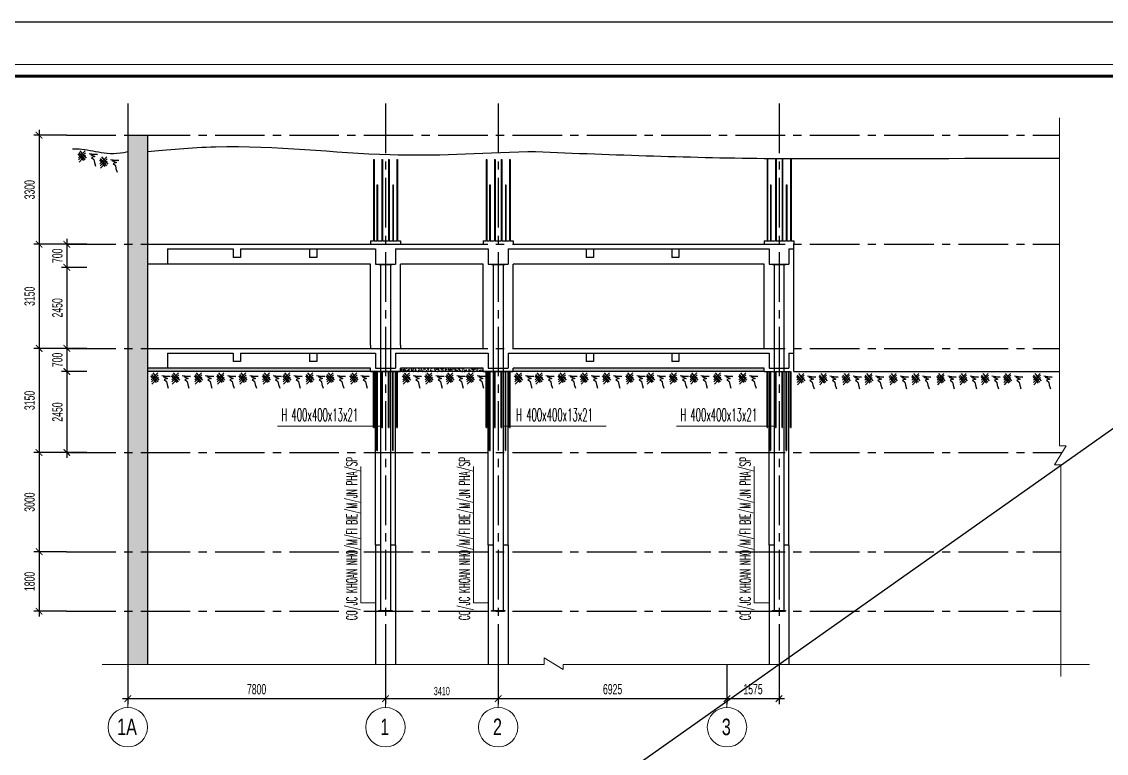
# Model space of a CAD drawing. Extents: x 71 to 1774126, y -14 to 415800.
# Drawn here: x 1723678 to 1756501, y 246814 to 268943 of the extents above; entities that cross this region are included whole.
import ezdxf
from ezdxf.enums import TextEntityAlignment as Align

# ---------------------------------------------------------------- set-up
doc = ezdxf.new("R2010")
doc.units = 0
doc.header["$LTSCALE"] = 1000
doc.header["$MEASUREMENT"] = 0
doc.header["$PDMODE"] = 3
doc.linetypes.add('CENTER2', pattern=[1.125, 0.75, -0.125, 0.125, -0.125])
doc.linetypes.add('HIDDEN', pattern=[0.375, 0.25, -0.125])
doc.layers.get('0').update_dxf_attribs({"linetype": 'CONTINUOUS'})
doc.layers.get('Defpoints').update_dxf_attribs({"linetype": 'CONTINUOUS'})
for name, color, linetype, lineweight in [('CDC-KHUNGTEN', 7, 'CONTINUOUS', 20), ('KCS_CHI', 1, 'CONTINUOUS', 15), ('S19_ACE_Thanh_chong', 9, 'CONTINUOUS', 18)]:
    doc.layers.add(name, color=color, linetype=linetype, lineweight=lineweight)
for name, color, linetype in [('CDC.01.AXIS', 160, 'CENTER2'), ('CDC.02.DIM', 1, 'CONTINUOUS'), ('CDC.03.BORDER', 3, 'CONTINUOUS'), ('CDC.04.HIDDEN', 8, 'HIDDEN'), ('CDC.05.STEEL', 4, 'CONTINUOUS'), ('CDC.06.TEXT', 2, 'CONTINUOUS'), ('CDC.10.HATCH', 9, 'CONTINUOUS'), ('CDC.16.BIGTEXT', 6, 'CONTINUOUS'), ('DAT', 115, 'CONTINUOUS')]:
    doc.layers.add(name, color=color, linetype=linetype)
doc.layers.add('KCS_Plotter', color=11, linetype='CONTINUOUS', plot=False)
doc.styles.add('ARIAL', font='arial.ttf', dxfattribs={"width": 0.6})
doc.styles.add('ROMANS', font='vnsimplexh.shx', dxfattribs={"width": 0.55, "bigfont": 'vns.shx'})
doc.dimstyles.new('100', dxfattribs={"dimscale": 100, "dimtxt": 2.5, "dimasz": 1, "dimexe": 1, "dimexo": 0, "dimgap": 1, "dimtad": 1, "dimdec": 0, "dimdsep": 46, "dimtxsty": 'ARIAL', "dimblk": 'ARCHTICK', "dimcen": 1, "dimdle": 1, "dimclrd": 1, "dimclre": 1, "dimclrt": 2, "dimadec": 0, "dimazin": 0, "dimtfac": 0.00072, "dimtdec": 0, "dimtix": 1, "dimtmove": 2, "dimatfit": 3, "dimldrblk": 'ARCHTICK', "dimfxl": 1, "dimtolj": 1, "dimarcsym": 0})
doc.dimstyles.new('D100', dxfattribs={"dimscale": 125, "dimtxt": 2.5, "dimasz": 1.6, "dimexe": 1.3, "dimexo": 0, "dimgap": 1, "dimtad": 1, "dimdec": 0, "dimdsep": 46, "dimtxsty": 'ARIAL', "dimblk": 'ARCHTICK', "dimcen": 1, "dimdle": 1.3, "dimclrd": 1, "dimclre": 1, "dimclrt": 2, "dimadec": 0, "dimazin": 0, "dimtfac": 0.00072, "dimtdec": 0, "dimtix": 1, "dimtmove": 2, "dimatfit": 3, "dimldrblk": 'ARCHTICK', "dimfxl": 1, "dimtolj": 1, "dimarcsym": 0})
pattern_1 = [(50, (-3318.21, -59734.35), (143.4520365, -12.550427), [15, -165]), (355, (-3318.21, -59734.35), (-27.750267, 150.438427), [12, -132]), (100.4514, (-3306.25, -59735.4), (115.701876, 137.887908), [12.748038, -140.228422]), (46.1842, (-3318.2, -59694.35), (213.44821, -33.103803), [22.5, -247.5]), (96.6356, (-3300.42, -59697.1), (186.93254, 194.823574), [19.122058, -210.3426]), (351.1842, (-3318.2, -59694.35), (186.93239, 194.82372), [18, -198]), (21, (-3298.21, -59704.35), (119.3814104, -80.523778), [15, -165]), (326, (-3298.21, -59704.35), (48.663066, 145.030009), [12, -132]), (71.4514, (-3288.26, -59711.06), (168.044526, 64.506099), [12.748038, -140.228422]), (37.5, (-3318.21, -59734.35), (2.431971, 66.5787708), [0, -130.4, 0, -134, 0, -132.5]), (7.5, (-3318.21, -59734.35), (52.6139075, 78.8823424), [0, -76.4, 0, -127.4, 0, -50.5]), (327.5, (-3362.81, -59734.35), (106.7644872, -4.5109743), [0, -50, 0, -156, 0, -207]), (317.5, (-3382.81, -59734.35), (116.637234, 20.0209965), [0, -65, 0, -103.6, 0, -147])]

# ---------------------------------------------------------------- blocks, each defined once
blk = doc.blocks.new('nendat')
at = {"layer": 'CDC.10.HATCH'}
for p, q in [((-5, -243), (163, -445)), ((12, -360), (217, -155)), ((18, -425), (226, -209)), ((21, -206), (209, -420)), ((29, -497), (229, -280)), ((58, -155), (246, -377)), ((332, -228), (585, -266)), ((375, -266), (509, -324)), ((585, -266), (375, -266)), ((509, -324), (407, -356)), ((407, -356), (477, -414)), ((477, -414), (495, -504)), ((495, -504), (530, -615))]:
    blk.add_line(p, q, dxfattribs=at)
at = {"layer": 'S19_ACE_Thanh_chong'}
blk.add_line((141, -290), (141, -280), dxfattribs=at)
blk = doc.blocks.new('_ARCHTICK')
at = {"color": 0, "linetype": 'ByBlock', "const_width": 0.15}
blk.add_lwpolyline([(-0.5, -0.5), (0.5, 0.5)], dxfattribs=at)
blk = doc.blocks.new('*D395')
at = {"layer": 'CDC.02.DIM', "color": 1, "lineweight": -2, "ltscale": 2000, "transparency": 16777216}
for p, q in [((1726887, 249502), (1726887, 248304)), ((1734687, 249502), (1734687, 248304)), ((1726725, 248467), (1734850, 248467))]:
    blk.add_line(p, q, dxfattribs=at)
at = {"layer": 'Defpoints', "color": 0, "ltscale": 2000, "transparency": 16777216}
for p in [(1726887, 249502), (1734687, 249502), (1734687, 248467)]:
    blk.add_point(p, dxfattribs=at)
at = {"layer": 'CDC.02.DIM', "color": 1, "lineweight": -2, "ltscale": 2000, "transparency": 16777216, "xscale": 200, "yscale": 200, "zscale": 200, "rotation": 180}
blk.add_blockref('_ARCHTICK', (1726887, 248467), dxfattribs=at)
at = {"layer": 'CDC.02.DIM', "color": 1, "lineweight": -2, "ltscale": 2000, "transparency": 16777216, "xscale": 200, "yscale": 200, "zscale": 200}
blk.add_blockref('_ARCHTICK', (1734687, 248467), dxfattribs=at)
at = {"layer": 'CDC.02.DIM', "color": 2, "ltscale": 2000, "transparency": 16777216, "insert": (1730787, 248751), "char_height": 312.5, "attachment_point": 5, "style": 'ARIAL'}
blk.add_mtext('\\A1;7800', dxfattribs=at)
blk = doc.blocks.new('*D396')
at = {"layer": 'CDC.02.DIM', "color": 1, "lineweight": -2, "ltscale": 2000, "transparency": 16777216}
for p, q in [((1745022, 249502), (1745022, 248304)), ((1746597, 249502), (1746597, 248304)), ((1744860, 248467), (1746760, 248467))]:
    blk.add_line(p, q, dxfattribs=at)
at = {"layer": 'Defpoints', "color": 0, "ltscale": 2000, "transparency": 16777216}
for p in [(1745022, 249502), (1746597, 249502), (1746597, 248467)]:
    blk.add_point(p, dxfattribs=at)
at = {"layer": 'CDC.02.DIM', "color": 1, "lineweight": -2, "ltscale": 2000, "transparency": 16777216, "xscale": 200, "yscale": 200, "zscale": 200, "rotation": 180}
blk.add_blockref('_ARCHTICK', (1745022, 248467), dxfattribs=at)
at = {"layer": 'CDC.02.DIM', "color": 1, "lineweight": -2, "ltscale": 2000, "transparency": 16777216, "xscale": 200, "yscale": 200, "zscale": 200}
blk.add_blockref('_ARCHTICK', (1746597, 248467), dxfattribs=at)
at = {"layer": 'CDC.02.DIM', "color": 2, "ltscale": 2000, "transparency": 16777216, "insert": (1745810, 248751), "char_height": 312.5, "attachment_point": 5, "style": 'ARIAL'}
blk.add_mtext('\\A1;1575', dxfattribs=at)
blk = doc.blocks.new('*D397')
at = {"layer": 'CDC.02.DIM', "color": 1, "lineweight": -2, "ltscale": 2000, "transparency": 16777216}
for p, q in [((1724204, 265675), (1724204, 262050)), ((1725030, 265512), (1724041, 265512)), ((1725030, 262212), (1724041, 262212))]:
    blk.add_line(p, q, dxfattribs=at)
at = {"layer": 'Defpoints', "color": 0, "ltscale": 2000, "transparency": 16777216}
for p in [(1725030, 265512), (1724204, 262212), (1725030, 262212)]:
    blk.add_point(p, dxfattribs=at)
at = {"layer": 'CDC.02.DIM', "color": 1, "lineweight": -2, "ltscale": 2000, "transparency": 16777216, "xscale": 200, "yscale": 200, "zscale": 200}
for p, rotation in [((1724204, 265512), 90), ((1724204, 262212), 270)]:
    blk.add_blockref('_ARCHTICK', p, dxfattribs=dict(at, rotation=rotation))
at = {"layer": 'CDC.02.DIM', "color": 2, "ltscale": 2000, "transparency": 16777216, "insert": (1723919, 263862), "char_height": 312.5, "attachment_point": 5, "rotation": 90, "style": 'ARIAL'}
blk.add_mtext('\\A1;3300', dxfattribs=at)
blk = doc.blocks.new('*D385')
at = {"layer": 'CDC.02.DIM', "color": 1, "lineweight": -2, "ltscale": 2000, "transparency": 16777216}
for p, q in [((1725030, 259062), (1724041, 259062)), ((1724204, 259225), (1724204, 255750)), ((1725030, 255912), (1724041, 255912))]:
    blk.add_line(p, q, dxfattribs=at)
at = {"layer": 'Defpoints', "color": 0, "ltscale": 2000, "transparency": 16777216}
for p in [(1725030, 259062), (1724204, 255912), (1725030, 255912)]:
    blk.add_point(p, dxfattribs=at)
at = {"layer": 'CDC.02.DIM', "color": 1, "lineweight": -2, "ltscale": 2000, "transparency": 16777216, "xscale": 200, "yscale": 200, "zscale": 200}
for p, rotation in [((1724204, 259062), 90), ((1724204, 255912), 270)]:
    blk.add_blockref('_ARCHTICK', p, dxfattribs=dict(at, rotation=rotation))
at = {"layer": 'CDC.02.DIM', "color": 2, "ltscale": 2000, "transparency": 16777216, "insert": (1723919, 257487), "char_height": 312.5, "attachment_point": 5, "rotation": 90, "style": 'ARIAL'}
blk.add_mtext('\\A1;3150', dxfattribs=at)
blk = doc.blocks.new('*D386')
at = {"layer": 'CDC.02.DIM', "color": 1, "lineweight": -2, "ltscale": 2000, "transparency": 16777216}
for p, q in [((1724204, 256075), (1724204, 252750)), ((1725030, 255912), (1724041, 255912)), ((1725030, 252912), (1724041, 252912))]:
    blk.add_line(p, q, dxfattribs=at)
at = {"layer": 'Defpoints', "color": 0, "ltscale": 2000, "transparency": 16777216}
for p in [(1725030, 255912), (1724204, 252912), (1725030, 252912)]:
    blk.add_point(p, dxfattribs=at)
at = {"layer": 'CDC.02.DIM', "color": 1, "lineweight": -2, "ltscale": 2000, "transparency": 16777216, "xscale": 200, "yscale": 200, "zscale": 200}
for p, rotation in [((1724204, 255912), 90), ((1724204, 252912), 270)]:
    blk.add_blockref('_ARCHTICK', p, dxfattribs=dict(at, rotation=rotation))
at = {"layer": 'CDC.02.DIM', "color": 2, "ltscale": 2000, "transparency": 16777216, "insert": (1723919, 254412), "char_height": 312.5, "attachment_point": 5, "rotation": 90, "style": 'ARIAL'}
blk.add_mtext('\\A1;3000', dxfattribs=at)
blk = doc.blocks.new('*D387')
at = {"layer": 'CDC.02.DIM', "color": 1, "lineweight": -2, "ltscale": 2000, "transparency": 16777216}
for p, q in [((1724204, 253075), (1724204, 250950)), ((1725030, 252912), (1724041, 252912)), ((1725030, 251112), (1724041, 251112))]:
    blk.add_line(p, q, dxfattribs=at)
at = {"layer": 'Defpoints', "color": 0, "ltscale": 2000, "transparency": 16777216}
for p in [(1725030, 252912), (1724204, 251112), (1725030, 251112)]:
    blk.add_point(p, dxfattribs=at)
at = {"layer": 'CDC.02.DIM', "color": 1, "lineweight": -2, "ltscale": 2000, "transparency": 16777216, "xscale": 200, "yscale": 200, "zscale": 200}
for p, rotation in [((1724204, 252912), 90), ((1724204, 251112), 270)]:
    blk.add_blockref('_ARCHTICK', p, dxfattribs=dict(at, rotation=rotation))
at = {"layer": 'CDC.02.DIM', "color": 2, "ltscale": 2000, "transparency": 16777216, "insert": (1723919, 252012), "char_height": 312.5, "attachment_point": 5, "rotation": 90, "style": 'ARIAL'}
blk.add_mtext('\\A1;1800', dxfattribs=at)
blk = doc.blocks.new('*D388')
at = {"layer": 'CDC.02.DIM', "color": 1, "lineweight": -2, "ltscale": 2000, "transparency": 16777216}
for p, q in [((1724204, 262375), (1724204, 258900)), ((1725030, 262212), (1724041, 262212)), ((1725030, 259062), (1724041, 259062))]:
    blk.add_line(p, q, dxfattribs=at)
at = {"layer": 'Defpoints', "color": 0, "ltscale": 2000, "transparency": 16777216}
for p in [(1725030, 262212), (1724204, 259062), (1725030, 259062)]:
    blk.add_point(p, dxfattribs=at)
at = {"layer": 'CDC.02.DIM', "color": 1, "lineweight": -2, "ltscale": 2000, "transparency": 16777216, "xscale": 200, "yscale": 200, "zscale": 200}
for p, rotation in [((1724204, 262212), 90), ((1724204, 259062), 270)]:
    blk.add_blockref('_ARCHTICK', p, dxfattribs=dict(at, rotation=rotation))
at = {"layer": 'CDC.02.DIM', "color": 2, "ltscale": 2000, "transparency": 16777216, "insert": (1723919, 260637), "char_height": 312.5, "attachment_point": 5, "rotation": 90, "style": 'ARIAL'}
blk.add_mtext('\\A1;3150', dxfattribs=at)
blk = doc.blocks.new('*D389')
at = {"layer": 'CDC.02.DIM', "color": 1, "lineweight": -2, "transparency": 16777216}
for p, q in [((1734687, 249502), (1734687, 248367)), ((1738097, 249502), (1738097, 248367)), ((1734587, 248467), (1738197, 248467))]:
    blk.add_line(p, q, dxfattribs=at)
at = {"layer": 'Defpoints', "color": 0, "transparency": 16777216}
for p in [(1734687, 249502), (1738097, 249502), (1738097, 248467)]:
    blk.add_point(p, dxfattribs=at)
at = {"layer": 'CDC.02.DIM', "color": 1, "lineweight": -2, "transparency": 16777216, "xscale": 100, "yscale": 100, "zscale": 100, "rotation": 180}
blk.add_blockref('_ARCHTICK', (1734687, 248467), dxfattribs=at)
at = {"layer": 'CDC.02.DIM', "color": 1, "lineweight": -2, "transparency": 16777216, "xscale": 100, "yscale": 100, "zscale": 100}
blk.add_blockref('_ARCHTICK', (1738097, 248467), dxfattribs=at)
at = {"layer": 'CDC.02.DIM', "color": 2, "transparency": 16777216, "insert": (1736392, 248695), "char_height": 250, "attachment_point": 5, "style": 'ARIAL'}
blk.add_mtext('\\A1;3410', dxfattribs=at)
blk = doc.blocks.new('*D390')
at = {"layer": 'CDC.02.DIM', "color": 1, "lineweight": -2, "ltscale": 2000, "transparency": 16777216}
for p, q in [((1738097, 249502), (1738097, 248304)), ((1745022, 249502), (1745022, 248304)), ((1737935, 248467), (1745185, 248467))]:
    blk.add_line(p, q, dxfattribs=at)
at = {"layer": 'Defpoints', "color": 0, "ltscale": 2000, "transparency": 16777216}
for p in [(1738097, 249502), (1745022, 249502), (1745022, 248467)]:
    blk.add_point(p, dxfattribs=at)
at = {"layer": 'CDC.02.DIM', "color": 1, "lineweight": -2, "ltscale": 2000, "transparency": 16777216, "xscale": 200, "yscale": 200, "zscale": 200, "rotation": 180}
blk.add_blockref('_ARCHTICK', (1738097, 248467), dxfattribs=at)
at = {"layer": 'CDC.02.DIM', "color": 1, "lineweight": -2, "ltscale": 2000, "transparency": 16777216, "xscale": 200, "yscale": 200, "zscale": 200}
blk.add_blockref('_ARCHTICK', (1745022, 248467), dxfattribs=at)
at = {"layer": 'CDC.02.DIM', "color": 2, "ltscale": 2000, "transparency": 16777216, "insert": (1741560, 248751), "char_height": 312.5, "attachment_point": 5, "style": 'ARIAL'}
blk.add_mtext('\\A1;6925', dxfattribs=at)
blk = doc.blocks.new('*D391')
at = {"layer": 'CDC.02.DIM', "color": 1, "lineweight": -2, "ltscale": 2000, "transparency": 16777216}
for p, q in [((1725044, 262375), (1725044, 261350)), ((1725650, 262212), (1724882, 262212)), ((1725650, 261512), (1724882, 261512))]:
    blk.add_line(p, q, dxfattribs=at)
at = {"layer": 'Defpoints', "color": 0, "ltscale": 2000, "transparency": 16777216}
for p in [(1725650, 262212), (1725044, 261512), (1725650, 261512)]:
    blk.add_point(p, dxfattribs=at)
at = {"layer": 'CDC.02.DIM', "color": 1, "lineweight": -2, "ltscale": 2000, "transparency": 16777216, "xscale": 200, "yscale": 200, "zscale": 200}
for p, rotation in [((1725044, 262212), 90), ((1725044, 261512), 270)]:
    blk.add_blockref('_ARCHTICK', p, dxfattribs=dict(at, rotation=rotation))
at = {"layer": 'CDC.02.DIM', "color": 2, "ltscale": 2000, "transparency": 16777216, "insert": (1724759, 261862), "char_height": 312.5, "attachment_point": 5, "rotation": 90, "style": 'ARIAL'}
blk.add_mtext('\\A1;700', dxfattribs=at)
blk = doc.blocks.new('*D392')
at = {"layer": 'CDC.02.DIM', "color": 1, "lineweight": -2, "ltscale": 2000, "transparency": 16777216}
for p, q in [((1725044, 261675), (1725044, 258900)), ((1725650, 261512), (1724882, 261512)), ((1725650, 259062), (1724882, 259062))]:
    blk.add_line(p, q, dxfattribs=at)
at = {"layer": 'Defpoints', "color": 0, "ltscale": 2000, "transparency": 16777216}
for p in [(1725650, 261512), (1725044, 259062), (1725650, 259062)]:
    blk.add_point(p, dxfattribs=at)
at = {"layer": 'CDC.02.DIM', "color": 1, "lineweight": -2, "ltscale": 2000, "transparency": 16777216, "xscale": 200, "yscale": 200, "zscale": 200}
for p, rotation in [((1725044, 261512), 90), ((1725044, 259062), 270)]:
    blk.add_blockref('_ARCHTICK', p, dxfattribs=dict(at, rotation=rotation))
at = {"layer": 'CDC.02.DIM', "color": 2, "ltscale": 2000, "transparency": 16777216, "insert": (1724759, 260287), "char_height": 312.5, "attachment_point": 5, "rotation": 90, "style": 'ARIAL'}
blk.add_mtext('\\A1;2450', dxfattribs=at)
blk = doc.blocks.new('*D393')
at = {"layer": 'CDC.02.DIM', "color": 1, "lineweight": -2, "ltscale": 2000, "transparency": 16777216}
for p, q in [((1725650, 259062), (1724882, 259062)), ((1725044, 259225), (1725044, 258200)), ((1725650, 258362), (1724882, 258362))]:
    blk.add_line(p, q, dxfattribs=at)
at = {"layer": 'Defpoints', "color": 0, "ltscale": 2000, "transparency": 16777216}
for p in [(1725650, 259062), (1725044, 258362), (1725650, 258362)]:
    blk.add_point(p, dxfattribs=at)
at = {"layer": 'CDC.02.DIM', "color": 1, "lineweight": -2, "ltscale": 2000, "transparency": 16777216, "xscale": 200, "yscale": 200, "zscale": 200}
for p, rotation in [((1725044, 259062), 90), ((1725044, 258362), 270)]:
    blk.add_blockref('_ARCHTICK', p, dxfattribs=dict(at, rotation=rotation))
at = {"layer": 'CDC.02.DIM', "color": 2, "ltscale": 2000, "transparency": 16777216, "insert": (1724759, 258712), "char_height": 312.5, "attachment_point": 5, "rotation": 90, "style": 'ARIAL'}
blk.add_mtext('\\A1;700', dxfattribs=at)
blk = doc.blocks.new('*D394')
at = {"layer": 'CDC.02.DIM', "color": 1, "lineweight": -2, "ltscale": 2000, "transparency": 16777216}
for p, q in [((1725650, 258362), (1724882, 258362)), ((1725044, 258525), (1725044, 255750)), ((1725650, 255912), (1724882, 255912))]:
    blk.add_line(p, q, dxfattribs=at)
at = {"layer": 'Defpoints', "color": 0, "ltscale": 2000, "transparency": 16777216}
for p in [(1725650, 258362), (1725044, 255912), (1725650, 255912)]:
    blk.add_point(p, dxfattribs=at)
at = {"layer": 'CDC.02.DIM', "color": 1, "lineweight": -2, "ltscale": 2000, "transparency": 16777216, "xscale": 200, "yscale": 200, "zscale": 200}
for p, rotation in [((1725044, 258362), 90), ((1725044, 255912), 270)]:
    blk.add_blockref('_ARCHTICK', p, dxfattribs=dict(at, rotation=rotation))
at = {"layer": 'CDC.02.DIM', "color": 2, "ltscale": 2000, "transparency": 16777216, "insert": (1724759, 257137), "char_height": 312.5, "attachment_point": 5, "rotation": 90, "style": 'ARIAL'}
blk.add_mtext('\\A1;2450', dxfattribs=at)
blk = doc.blocks.new('KHUNG TEN')
at = {"layer": 'CDC-KHUNGTEN', "color": 8}
blk.add_lwpolyline([(75096, 1100), (83000, 1100), (83000, 58300), (3000, 58300), (3000, 1100), (75096, 1100)], dxfattribs=at)
at = {"layer": 'CDC-KHUNGTEN', "color": 255, "lineweight": 60}
blk.add_lwpolyline([(74900, 1400), (74900, 58000), (3300, 58000), (3300, 1400), (74900, 1400)], close=True, dxfattribs=at)
at = {"layer": 'Defpoints', "color": 1, "ltscale": 0.2}
blk.add_lwpolyline([(0, 0), (0, 59400), (84100, 59400), (84100, 0), (0, 0)], close=True, dxfattribs=at)

msp = doc.modelspace()

# ---------------------------------------------------------------- hatches: boundary and pattern name
at = {"layer": 'CDC.10.HATCH'}
h = msp.add_hatch(dxfattribs=at)
h.set_pattern_fill('CHAU-01', color=256, scale=50, style=0, pattern_type=2)
h.set_pattern_definition([(50, (-3318.2, -85232.78), (358.63009, -31.376067), [37.5, -412.5]), (355, (-3318.2, -85232.8), (-69.37567, 376.09607), [30, -330]), (100.4514, (-3288.32, -85235.4), (289.25469, 344.71977), [31.870095, -350.571056]), (46.1842, (-3318.2, -85132.8), (533.62052, -82.75951), [56.25, -618.75]), (96.6356, (-3273.74, -85139.7), (467.33135, 487.05894), [47.80514, -525.8565]), (351.1842, (-3318.2, -85132.8), (467.33097, 487.0593), [45, -495]), (21, (-3268.2, -85157.78), (298.453526, -201.309445), [37.5, -412.5]), (326, (-3268.2, -85157.8), (121.657666, 362.57502), [30, -330]), (71.4514, (-3243.34, -85174.56), (420.111314, 161.26525), [31.870095, -350.571056]), (37.5, (-3318.21, -85232.78), (6.079928, 166.446927), [0, -326, 0, -335, 0, -331.25]), (7.5, (-3318.2, -85232.78), (131.534769, 197.205856), [0, -191, 0, -318.5, 0, -126.25]), (327.5, (-3429.71, -85232.78), (266.911218, -11.277436), [0, -125, 0, -390, 0, -517.5]), (317.5, (-3479.7, -85232.78), (291.593085, 50.05249), [0, -162.5, 0, -259, 0, -367.5]), (45, (-3318.2, -85232.78), (-150.26019, 150.26019), []), (45, (-3318.2, -85171.53), (-150.26019, 150.26019), [])])
h.paths.add_polyline_path([(1727487.2, 265512.1), (1726887.2, 265512.1), (1726887.2, 262212.1), (1727487.2, 262212.1)])
h.paths.add_polyline_path([(1727487.2, 262212.1), (1726887.2, 262212.1), (1726887.2, 259062.1), (1727487.2, 259062.1)])
h.paths.add_polyline_path([(1727487.2, 259062.1), (1726887.2, 259062.1), (1726887.2, 255912.1), (1727487.2, 255912.1)])
h.paths.add_polyline_path([(1727487.2, 255912.1), (1726887.2, 255912.1), (1726887.2, 252912.1), (1727487.2, 252912.1)])
h.paths.add_polyline_path([(1727487.2, 252912.1), (1726887.2, 252912.1), (1726887.2, 251112.1), (1727487.2, 251112.1)])
h.paths.add_polyline_path([(1727487.2, 251112.1), (1726887.2, 251112.1), (1726887.2, 249501.6), (1727487.2, 249501.6)])
h = msp.add_hatch(dxfattribs=at)
h.set_pattern_fill('AR-CONC', color=256, scale=20, style=0)
h.set_pattern_definition(pattern_1)
h.paths.add_polyline_path([(1734237.2, 258462.1), (1727487.2, 258462.1), (1727487.2, 258362.1), (1734237.2, 258362.1)])
h = msp.add_hatch(dxfattribs=at)
h.set_pattern_fill('AR-CONC', color=256, scale=20, style=0)
h.set_pattern_definition(pattern_1)
h.paths.add_polyline_path([(1737647.2, 258462.1), (1735137.2, 258462.1), (1735137.2, 258362.1), (1737647.2, 258362.1)])
h = msp.add_hatch(dxfattribs=at)
h.set_pattern_fill('AR-CONC', color=256, scale=20, style=0)
h.set_pattern_definition(pattern_1)
h.paths.add_polyline_path([(1746147.2, 258462.1), (1738547.2, 258462.1), (1738547.2, 258362.1), (1746147.2, 258362.1)])

# ---------------------------------------------------------------- linework, layer by layer
at = {"layer": 'CDC.01.AXIS', "ltscale": 2}
for p, q in [((1726887.2, 266468.1), (1726887.2, 249501.6)), ((1734687.2, 266468.1), (1734687.2, 249501.6)), ((1738097.2, 266468.1), (1738097.2, 249501.6)), ((1746597.2, 266468.1), (1746597.2, 249501.6)), ((1725029.5, 265512.1), (1755084.1, 265512.1)), ((1725029.5, 262212.1), (1755084.1, 262212.1)), ((1725029.5, 259062.1), (1755084.1, 259062.1)), ((1725029.5, 255912.1), (1755159.6, 255912.1)), ((1725029.5, 252912.1), (1755129.9, 252912.1)), ((1725029.5, 251112.1), (1755129.9, 251112.1))]:
    msp.add_line(p, q, dxfattribs=at)
at = {"layer": 'CDC.03.BORDER'}
for p, q in [((1734237.2, 262312.1), (1734237.2, 262212.1)), ((1734237.2, 262312.1), (1734325.1, 262312.1)), ((1734342.6, 262312.1), (1734425.7, 262312.1)), ((1734443.3, 262312.1), (1734578.4, 262312.1)), ((1734595.9, 262312.1), (1734687.2, 262312.1)), ((1734687.2, 262312.1), (1734777.6, 262312.1)), ((1734795.1, 262312.1), (1734906.3, 262312.1)), ((1734923.8, 262312.1), (1735031.9, 262312.1)), ((1735049.4, 262312.1), (1735137.2, 262312.1)), ((1735137.2, 262312.1), (1735137.2, 262212.1)), ((1737647.2, 262312.1), (1737647.2, 262212.1)), ((1737647.2, 262312.1), (1737735.1, 262312.1)), ((1737752.6, 262312.1), (1737835.7, 262312.1)), ((1737853.3, 262312.1), (1737988.4, 262312.1)), ((1738005.9, 262312.1), (1738097.2, 262312.1)), ((1738097.2, 262312.1), (1738187.6, 262312.1)), ((1738205.1, 262312.1), (1738316.3, 262312.1)), ((1738333.8, 262312.1), (1738441.9, 262312.1)), ((1738459.4, 262312.1), (1738547.2, 262312.1)), ((1738547.2, 262312.1), (1738547.2, 262212.1)), ((1746147.2, 262312.1), (1746147.2, 262212.1)), ((1746147.2, 262312.1), (1746235.1, 262312.1)), ((1746252.6, 262312.1), (1746335.7, 262312.1)), ((1746353.3, 262312.1), (1746488.4, 262312.1)), ((1746505.9, 262312.1), (1746597.2, 262312.1)), ((1746597.2, 262312.1), (1746687.6, 262312.1)), ((1746705.1, 262312.1), (1746816.3, 262312.1)), ((1746833.8, 262312.1), (1746941.9, 262312.1)), ((1746959.4, 262312.1), (1747047.2, 262312.1)), ((1747047.2, 262312.1), (1747047.2, 262212.1)), ((1727487.2, 262212.1), (1734237.2, 262212.1)), ((1735137.2, 262212.1), (1737647.2, 262212.1)), ((1738547.2, 262212.1), (1746147.2, 262212.1)), ((1747047.2, 261612.1), (1747047.2, 262212.1)), ((1734237.2, 261612.1), (1727487.2, 261612.1)), ((1734237.2, 261512.1), (1734237.2, 261612.1)), ((1734387.2, 261612.1), (1734987.2, 261612.1)), ((1737647.2, 261612.1), (1735137.2, 261612.1)), ((1735137.2, 261512.1), (1735137.2, 261612.1)), ((1737647.2, 261512.1), (1737647.2, 261612.1)), ((1737797.2, 261612.1), (1738397.2, 261612.1)), ((1746147.2, 261612.1), (1738547.2, 261612.1)), ((1738547.2, 261512.1), (1738547.2, 261612.1)), ((1746147.2, 261512.1), (1746147.2, 261612.1)), ((1746297.2, 261612.1), (1746897.2, 261612.1)), ((1747047.2, 261512.1), (1747047.2, 261612.1)), ((1734237.2, 259162.1), (1734237.2, 261512.1)), ((1735137.2, 259162.1), (1735137.2, 261512.1)), ((1737647.2, 259062.1), (1737647.2, 261512.1)), ((1738547.2, 259062.1), (1738547.2, 261512.1)), ((1746147.2, 259062.1), (1746147.2, 261512.1)), ((1747047.2, 258362.1), (1747047.2, 261512.1)), ((1727487.2, 259062.1), (1734237.2, 259062.1)), ((1734237.2, 259162.1), (1734237.2, 259062.1)), ((1735137.2, 259162.1), (1735137.2, 259062.1)), ((1735137.2, 259062.1), (1737647.2, 259062.1)), ((1738547.2, 259062.1), (1746147.2, 259062.1)), ((1734237.2, 258462.1), (1727487.2, 258462.1)), ((1746147.2, 258362.1), (1727487.2, 258362.1)), ((1734237.2, 258362.1), (1734237.2, 258462.1)), ((1734237.2, 258362.1), (1734325.1, 258362.1)), ((1734342.6, 258362.1), (1734425.7, 258362.1)), ((1734443.3, 258362.1), (1734578.4, 258362.1)), ((1734595.9, 258362.1), (1734687.2, 258362.1)), ((1734687.2, 258362.1), (1734777.6, 258362.1)), ((1734795.1, 258362.1), (1734906.3, 258362.1)), ((1734923.8, 258362.1), (1735031.9, 258362.1)), ((1735049.4, 258362.1), (1735137.2, 258362.1)), ((1737647.2, 258462.1), (1735137.2, 258462.1)), ((1735137.2, 258362.1), (1735137.2, 258462.1)), ((1737647.2, 258362.1), (1737647.2, 258462.1)), ((1737647.2, 258362.1), (1737735.1, 258362.1)), ((1737752.6, 258362.1), (1737835.7, 258362.1)), ((1737853.3, 258362.1), (1737988.4, 258362.1)), ((1738005.9, 258362.1), (1738097.2, 258362.1)), ((1738097.2, 258362.1), (1738187.6, 258362.1)), ((1738205.1, 258362.1), (1738316.3, 258362.1)), ((1738333.8, 258362.1), (1738441.9, 258362.1)), ((1738459.4, 258362.1), (1738547.2, 258362.1)), ((1746147.2, 258462.1), (1738547.2, 258462.1)), ((1738547.2, 258362.1), (1738547.2, 258462.1)), ((1746147.2, 258362.1), (1746147.2, 258462.1)), ((1746147.2, 258362.1), (1746235.1, 258362.1)), ((1746252.6, 258362.1), (1746335.7, 258362.1)), ((1746353.3, 258362.1), (1746488.4, 258362.1)), ((1746505.9, 258362.1), (1746597.2, 258362.1)), ((1746597.2, 258362.1), (1746687.6, 258362.1)), ((1746705.1, 258362.1), (1746816.3, 258362.1)), ((1746833.8, 258362.1), (1746941.9, 258362.1)), ((1747047.2, 258362.1), (1755084.1, 258362.1)), ((1734387.2, 253112.1), (1734387.2, 249501.6)), ((1734537.2, 253112.1), (1734387.2, 253112.1)), ((1734987.2, 253112.1), (1734837.2, 253112.1)), ((1734987.2, 253112.1), (1734987.2, 249501.6)), ((1737797.2, 253112.1), (1737797.2, 249501.6)), ((1737947.2, 253112.1), (1737797.2, 253112.1)), ((1738397.2, 253112.1), (1738247.2, 253112.1)), ((1738397.2, 253112.1), (1738397.2, 249501.6)), ((1746297.2, 253112.1), (1746297.2, 249501.6)), ((1746447.2, 253112.1), (1746297.2, 253112.1)), ((1746897.2, 253112.1), (1746747.2, 253112.1)), ((1746897.2, 253112.1), (1746897.2, 249501.6))]:
    msp.add_line(p, q, dxfattribs=at)
at = {"layer": 'CDC.04.HIDDEN', "ltscale": 2000}
for p, q in [((1728087.2, 262072.1), (1728087.2, 261612.1)), ((1728087.2, 262072.1), (1730075.4, 262072.1)), ((1730075.4, 262072.1), (1730075.4, 261812.1)), ((1730295.4, 262072.1), (1730295.4, 261812.1)), ((1730295.4, 262072.1), (1732384.9, 262072.1)), ((1732104.9, 262072.1), (1734387.2, 262072.1)), ((1732384.9, 262072.1), (1732384.9, 261812.1)), ((1732604.9, 262072.1), (1732604.9, 261812.1)), ((1734387.2, 262072.1), (1734387.2, 261612.1)), ((1734987.2, 262072.1), (1734987.2, 261612.1)), ((1734987.2, 262072.1), (1737797.2, 262072.1)), ((1737797.2, 262072.1), (1737797.2, 261612.1)), ((1738397.2, 262072.1), (1738397.2, 261612.1)), ((1738397.2, 262072.1), (1746297.2, 262072.1)), ((1740763.1, 262072.1), (1740763.1, 261812.1)), ((1740983.1, 262072.1), (1740983.1, 261812.1)), ((1743348.9, 262072.1), (1743348.9, 261812.1)), ((1743568.9, 262072.1), (1743568.9, 261812.1)), ((1746297.2, 262072.1), (1746297.2, 261612.1)), ((1746897.2, 262072.1), (1746897.2, 261612.1)), ((1746897.2, 262072.1), (1747047.2, 262072.1)), ((1730295.4, 261812.1), (1730075.4, 261812.1)), ((1732604.9, 261812.1), (1732384.9, 261812.1)), ((1740983.1, 261812.1), (1740763.1, 261812.1)), ((1743568.9, 261812.1), (1743348.9, 261812.1)), ((1728087.2, 258922.1), (1728087.2, 258462.1)), ((1728087.2, 258922.1), (1730075.4, 258922.1)), ((1730075.4, 258922.1), (1730075.4, 258662.1)), ((1730295.4, 258662.1), (1730075.4, 258662.1)), ((1730295.4, 258922.1), (1730295.4, 258662.1)), ((1730295.4, 258922.1), (1732384.9, 258922.1)), ((1732104.9, 258922.1), (1734387.2, 258922.1)), ((1732384.9, 258922.1), (1732384.9, 258662.1)), ((1732604.9, 258662.1), (1732384.9, 258662.1)), ((1732604.9, 258922.1), (1732604.9, 258662.1)), ((1734387.2, 258922.1), (1734387.2, 258462.1)), ((1734987.2, 258922.1), (1734987.2, 258462.1)), ((1734987.2, 258922.1), (1737797.2, 258922.1)), ((1737797.2, 258922.1), (1737797.2, 258462.1)), ((1738397.2, 258922.1), (1738397.2, 258462.1)), ((1738397.2, 258922.1), (1746297.2, 258922.1)), ((1740763.1, 258922.1), (1740763.1, 258662.1)), ((1740983.1, 258662.1), (1740763.1, 258662.1)), ((1740983.1, 258922.1), (1740983.1, 258662.1)), ((1743348.9, 258922.1), (1743348.9, 258662.1)), ((1743568.9, 258662.1), (1743348.9, 258662.1)), ((1743568.9, 258922.1), (1743568.9, 258662.1)), ((1746297.2, 258922.1), (1746297.2, 258462.1)), ((1746897.2, 258922.1), (1746897.2, 258462.1)), ((1746897.2, 258922.1), (1747047.2, 258922.1)), ((1734387.2, 258462.1), (1734987.2, 258462.1)), ((1737797.2, 258462.1), (1738397.2, 258462.1)), ((1746297.2, 258462.1), (1746897.2, 258462.1))]:
    msp.add_line(p, q, dxfattribs=at)
at = {"layer": 'CDC.04.HIDDEN', "ltscale": 1000}
for p, q in [((1734387.2, 253112.1), (1734387.2, 258362.1)), ((1734987.2, 253112.1), (1734987.2, 258362.1)), ((1737797.2, 253112.1), (1737797.2, 258362.1)), ((1738397.2, 253112.1), (1738397.2, 258362.1)), ((1746297.2, 253112.1), (1746297.2, 258362.1)), ((1746897.2, 253112.1), (1746897.2, 258362.1))]:
    msp.add_line(p, q, dxfattribs=at)
at = {"layer": 'CDC.05.STEEL', "color": 4}
for p, q in [((1726887.2, 265512.1), (1726887.2, 249501.6)), ((1726887.2, 265512.1), (1727487.2, 265512.1)), ((1727487.2, 265512.1), (1727487.2, 249501.6)), ((1734325.1, 264772.4), (1734325.1, 262312.1)), ((1734325.1, 264772.4), (1734342.6, 264772.4)), ((1734342.6, 264772.4), (1734342.6, 262312.1)), ((1734578.4, 264772.4), (1734578.4, 262312.1)), ((1734578.4, 264772.4), (1734595.9, 264772.4)), ((1734595.9, 264772.4), (1734595.9, 262312.1)), ((1734777.6, 264772.4), (1734777.6, 262312.1)), ((1734777.6, 264772.4), (1734795.1, 264772.4)), ((1734795.1, 264772.4), (1734795.1, 262312.1)), ((1735031.9, 264772.4), (1735031.9, 262312.1)), ((1735031.9, 264772.4), (1735049.4, 264772.4)), ((1735049.4, 264772.4), (1735049.4, 262312.1)), ((1737735.1, 264772.4), (1737735.1, 262312.1)), ((1737735.1, 264772.4), (1737752.6, 264772.4)), ((1737752.6, 264772.4), (1737752.6, 262312.1)), ((1737988.4, 264772.4), (1737988.4, 262312.1)), ((1737988.4, 264772.4), (1738005.9, 264772.4)), ((1738005.9, 264772.4), (1738005.9, 262312.1)), ((1738187.6, 264772.4), (1738187.6, 262312.1)), ((1738187.6, 264772.4), (1738205.1, 264772.4)), ((1738205.1, 264772.4), (1738205.1, 262312.1)), ((1738441.9, 264772.4), (1738441.9, 262312.1)), ((1738441.9, 264772.4), (1738459.4, 264772.4)), ((1738459.4, 264772.4), (1738459.4, 262312.1)), ((1746235.1, 264772.4), (1746235.1, 262312.1)), ((1746235.1, 264772.4), (1746252.6, 264772.4)), ((1746252.6, 264772.4), (1746252.6, 262312.1)), ((1746488.4, 264772.4), (1746488.4, 262312.1)), ((1746488.4, 264772.4), (1746505.9, 264772.4)), ((1746505.9, 264772.4), (1746505.9, 262312.1)), ((1746687.6, 264772.4), (1746687.6, 262312.1)), ((1746687.6, 264772.4), (1746705.1, 264772.4)), ((1746705.1, 264772.4), (1746705.1, 262312.1)), ((1746941.9, 264772.4), (1746941.9, 262312.1)), ((1746941.9, 264772.4), (1746959.4, 264772.4)), ((1746959.4, 264772.4), (1746959.4, 262312.1)), ((1734425.7, 264011.1), (1734425.7, 262312.1)), ((1734425.7, 264011.1), (1734443.3, 264011.1)), ((1734443.3, 264011.1), (1734443.3, 262312.1)), ((1734906.3, 264011.1), (1734906.3, 262312.1)), ((1734906.3, 264011.1), (1734923.8, 264011.1)), ((1734923.8, 264011.1), (1734923.8, 262312.1)), ((1737835.7, 264011.1), (1737835.7, 262312.1)), ((1737835.7, 264011.1), (1737853.3, 264011.1)), ((1737853.3, 264011.1), (1737853.3, 262312.1)), ((1738316.3, 264011.1), (1738316.3, 262312.1)), ((1738316.3, 264011.1), (1738333.8, 264011.1)), ((1738333.8, 264011.1), (1738333.8, 262312.1)), ((1746335.7, 264011.1), (1746335.7, 262312.1)), ((1746335.7, 264011.1), (1746353.3, 264011.1)), ((1746353.3, 264011.1), (1746353.3, 262312.1)), ((1746816.3, 264011.1), (1746816.3, 262312.1)), ((1746816.3, 264011.1), (1746833.8, 264011.1)), ((1746833.8, 264011.1), (1746833.8, 262312.1)), ((1734537.2, 261592.1), (1734537.2, 251132.2)), ((1734837.2, 261592.1), (1734837.2, 251132.2)), ((1737947.2, 261592.1), (1737947.2, 251132.2)), ((1738247.2, 261592.1), (1738247.2, 251132.2)), ((1746447.2, 261592.1), (1746447.2, 251132.2)), ((1746747.2, 261592.1), (1746747.2, 251132.2)), ((1734325.1, 256669.1), (1734325.1, 258362.1)), ((1734342.6, 256669.1), (1734342.6, 258362.1)), ((1734425.7, 255968.7), (1734425.7, 258362.1)), ((1734443.3, 255968.7), (1734443.3, 258362.1)), ((1734578.4, 256669.1), (1734578.4, 258362.1)), ((1734595.9, 256669.1), (1734595.9, 258362.1)), ((1734777.6, 256669.1), (1734777.6, 258362.1)), ((1734795.1, 256669.1), (1734795.1, 258362.1)), ((1734906.3, 255968.7), (1734906.3, 258362.1)), ((1734923.8, 255968.7), (1734923.8, 258362.1)), ((1735031.9, 256669.1), (1735031.9, 258362.1)), ((1735049.4, 256669.1), (1735049.4, 258362.1)), ((1737735.1, 256669.1), (1737735.1, 258362.1)), ((1737752.6, 256669.1), (1737752.6, 258362.1)), ((1737835.7, 255968.7), (1737835.7, 258362.1)), ((1737853.3, 255968.7), (1737853.3, 258362.1)), ((1737988.4, 256669.1), (1737988.4, 258362.1)), ((1738005.9, 256669.1), (1738005.9, 258362.1)), ((1738187.6, 256669.1), (1738187.6, 258362.1)), ((1738205.1, 256669.1), (1738205.1, 258362.1)), ((1738316.3, 255968.7), (1738316.3, 258362.1)), ((1738333.8, 255968.7), (1738333.8, 258362.1)), ((1738441.9, 256669.1), (1738441.9, 258362.1)), ((1738459.4, 256669.1), (1738459.4, 258362.1)), ((1746235.1, 256669.1), (1746235.1, 258362.1)), ((1746252.6, 256669.1), (1746252.6, 258362.1)), ((1746335.7, 255968.7), (1746335.7, 258362.1)), ((1746353.3, 255968.7), (1746353.3, 258362.1)), ((1746488.4, 256669.1), (1746488.4, 258362.1)), ((1746505.9, 256669.1), (1746505.9, 258362.1)), ((1746687.6, 256669.1), (1746687.6, 258362.1)), ((1746705.1, 256669.1), (1746705.1, 258362.1)), ((1746816.3, 255968.7), (1746816.3, 258362.1)), ((1746833.8, 255968.7), (1746833.8, 258362.1)), ((1746941.9, 256669.1), (1746941.9, 258362.1)), ((1746959.4, 256669.1), (1746959.4, 258362.1)), ((1734325.1, 256669.1), (1734342.6, 256669.1)), ((1734578.4, 256669.1), (1734595.9, 256669.1)), ((1734777.6, 256669.1), (1734795.1, 256669.1)), ((1735031.9, 256669.1), (1735049.4, 256669.1)), ((1737735.1, 256669.1), (1737752.6, 256669.1)), ((1737988.4, 256669.1), (1738005.9, 256669.1)), ((1738187.6, 256669.1), (1738205.1, 256669.1)), ((1738441.9, 256669.1), (1738459.4, 256669.1)), ((1746235.1, 256669.1), (1746252.6, 256669.1)), ((1746488.4, 256669.1), (1746505.9, 256669.1)), ((1746687.6, 256669.1), (1746705.1, 256669.1)), ((1746941.9, 256669.1), (1746959.4, 256669.1)), ((1734425.7, 255968.7), (1734443.3, 255968.7)), ((1734906.3, 255968.7), (1734923.8, 255968.7)), ((1737835.7, 255968.7), (1737853.3, 255968.7)), ((1738316.3, 255968.7), (1738333.8, 255968.7)), ((1746335.7, 255968.7), (1746353.3, 255968.7)), ((1746816.3, 255968.7), (1746833.8, 255968.7))]:
    msp.add_line(p, q, dxfattribs=at)
for points in [[(1734487.2, 261612.1), (1734887.2, 261612.1), (1734887.2, 261592.1), (1734487.2, 261592.1)], [(1734487.2, 261612.1), (1734887.2, 261612.1), (1734887.2, 261592.1), (1734487.2, 261592.1)], [(1737897.2, 261612.1), (1738297.2, 261612.1), (1738297.2, 261592.1), (1737897.2, 261592.1)], [(1737897.2, 261612.1), (1738297.2, 261612.1), (1738297.2, 261592.1), (1737897.2, 261592.1)], [(1737897.2, 261612.1), (1738297.2, 261612.1), (1738297.2, 261592.1), (1737897.2, 261592.1)], [(1746397.2, 261612.1), (1746797.2, 261612.1), (1746797.2, 261592.1), (1746397.2, 261592.1)], [(1746397.2, 261612.1), (1746797.2, 261612.1), (1746797.2, 261592.1), (1746397.2, 261592.1)], [(1746397.2, 261612.1), (1746797.2, 261612.1), (1746797.2, 261592.1), (1746397.2, 261592.1)], [(1734487.2, 251132.2), (1734887.2, 251132.2), (1734887.2, 251112.1), (1734487.2, 251112.1)], [(1737897.2, 251132.2), (1738297.2, 251132.2), (1738297.2, 251112.1), (1737897.2, 251112.1)], [(1746397.2, 251132.2), (1746797.2, 251132.2), (1746797.2, 251112.1), (1746397.2, 251112.1)]]:
    msp.add_lwpolyline(points, close=True, dxfattribs=at)
at = {"layer": 'DAT'}
for points, knots in [([(1725214.8, 265101), (1725283.4, 265103.1), (1725789.2, 265097.6), (1726270.7, 264865.9), (1726887.2, 265012.1)], [3453.0726042, 3453.0726042, 3453.0726042, 3453.0726042, 3662.0123958, 5001.3305206, 5001.3305206, 5001.3305206, 5001.3305206]), ([(1727487.2, 265012.1), (1728046.9, 265075.9), (1730739.6, 265302.1), (1734445.4, 264792), (1737490.9, 264956.9), (1738999.2, 265021.9)], [0, 0, 0, 0, 2284.0961203, 8096.535043, 12622.5932074, 12622.5932074, 12622.5932074, 12622.5932074]), ([(1738999.2, 265021.9), (1741382.9, 264928.5), (1744726.6, 264797.4), (1748070.6, 264798.2), (1755084.1, 264818.3)], [0, 0, 0, 0, 7154.2638214, 10035.9237951, 10035.9237951, 10035.9237951, 10035.9237951])]:
    msp.add_open_spline(points, degree=3, knots=knots, dxfattribs=at)
at = {"layer": 'KCS_CHI'}
for p, q in [((1734537.2, 256712.1), (1731417.4, 256712.1)), ((1738247.2, 256712.1), (1741367.1, 256712.1)), ((1746447.2, 256712.1), (1743490.9, 256712.1)), ((1726887.2, 248466.8), (1726887.2, 248198.8)), ((1734687.2, 248466.8), (1734687.2, 248198.8)), ((1738097.2, 248466.8), (1738097.2, 248198.8)), ((1745022.2, 248466.8), (1745022.2, 248198.8))]:
    msp.add_line(p, q, dxfattribs=at)
for points in [[(1755084.1, 266037.1), (1755084.1, 256114.1), (1755284.1, 256114.1), (1754929.9, 255539.6), (1755129.9, 255539.6), (1755129.9, 249138.1)], [(1733936.7, 255487.6), (1733936.7, 251362.9), (1734387.2, 251362.9)], [(1737346.7, 255487.6), (1737346.7, 251362.9), (1737797.2, 251362.9)], [(1745846.7, 255487.6), (1745846.7, 251362.9), (1746297.2, 251362.9)], [(1755996.6, 249501.6), (1740060.9, 249501.6), (1740060.9, 249347.3), (1739486.4, 249701.6), (1739486.4, 249501.6), (1726108.7, 249501.6)]]:
    msp.add_lwpolyline(points, dxfattribs=at)
for centre in [(1726887.2, 247602.2), (1734687.2, 247602.2), (1738097.2, 247602.2), (1745022.2, 247602.2)]:
    msp.add_circle(centre, 596.6, dxfattribs=at)
at = {"layer": 'KCS_Plotter'}
msp.add_line((1774125.6, 268942.8), (1675408.1, 199218.5), dxfattribs=at)

# ---------------------------------------------------------------- block references
at = {"layer": 'CDC.06.TEXT', "xscale": 1.173810693645805, "yscale": 1.173810693645805, "zscale": 1.173810693645805}
msp.add_blockref('KHUNG TEN', (1675408.1, 199218.5), dxfattribs=at)
at = {"layer": 'CDC.10.HATCH'}
for p in [(1725383.9, 265188.3), (1726034.8, 265007.7), (1727584.7, 258473.5), (1728206.3, 258473.5), (1728903, 258473.5), (1729573.5, 258473.5), (1730248.8, 258473.5), (1730955.3, 258473.5), (1731576.8, 258473.5), (1732270.2, 258473.5), (1732891.7, 258473.5), (1733607.8, 258473.5), (1735196.5, 258473.5), (1735877.3, 258473.5), (1736510.7, 258473.5), (1737127, 258473.5), (1738587.6, 258473.5), (1739209.1, 258473.5), (1739905.9, 258473.5), (1740576.3, 258473.5), (1741251.7, 258473.5), (1741958.1, 258473.5), (1742579.6, 258473.5), (1743273, 258473.5), (1743894.6, 258473.5), (1744610.7, 258473.5), (1745370.3, 258473.5), (1747126.7, 258456.4), (1747805.4, 258456.4), (1748506, 258456.4), (1749184.8, 258456.4), (1749928.7, 258456.4), (1750607.5, 258456.4), (1751368.9, 258456.4), (1752047.7, 258456.4), (1752707.7, 258456.4), (1753386.4, 258456.4), (1754280.7, 258456.4)]:
    msp.add_blockref('nendat', p, dxfattribs=at)

# ---------------------------------------------------------------- texts
at = {"layer": 'CDC.06.TEXT', "color": 2, "style": 'ROMANS', "width": 0.5}
for p in [(1731536.2, 256865.2), (1738641.1, 256865.2), (1743609.8, 256865.2)]:
    msp.add_text('H 400x400x13x21', height=375, dxfattribs=at).set_placement(p)
for p in [(1733665.3, 253308.3), (1737075.3, 253308.3), (1745575.3, 253308.3)]:
    msp.add_text('CO/JC KHOAN NHO/M/FI BIE/M/JN PHA/SP', height=325, rotation=89.9978, dxfattribs=at).set_placement(p, align=Align.MIDDLE_CENTER)
at = {"layer": 'CDC.16.BIGTEXT', "char_height": 500, "width": 464.64, "attachment_point": 2, "line_spacing_factor": 0.938532}
for s, insert in [('{\\fArial|b0|i0|c0|p34;\\W0.7;1A}', (1726866.1, 247863.9)), ('{\\fArial|b0|i0|c0|p34;\\W0.7;1}', (1734666.1, 247863.9)), ('{\\fArial|b0|i0|c0|p34;\\W0.7;2}', (1738076.1, 247863.9)), ('{\\fArial|b0|i0|c0|p34;\\W0.7;3}', (1745001.1, 247863.9))]:
    msp.add_mtext(s, dxfattribs=dict(at, insert=insert))

# ---------------------------------------------------------------- dimensions: what is measured, and where the dimension line sits
at = {"layer": 'CDC.02.DIM', "ltscale": 2000}
for base, p1, p2, picture, middle in [((1724203.5, 262212.1), (1725029.5, 265512.1), (1725029.5, 262212.1), '*D397', (1723918.8, 263862.1)), ((1724203.5, 259062.1), (1725029.5, 262212.1), (1725029.5, 259062.1), '*D388', (1723918.8, 260637.1)), ((1725044, 261512.1), (1725649.6, 262212.1), (1725649.6, 261512.1), '*D391', (1724759.4, 261862.1)), ((1725044, 259062.1), (1725649.6, 261512.1), (1725649.6, 259062.1), '*D392', (1724759.4, 260287.1)), ((1724203.5, 255912.1), (1725029.5, 259062.1), (1725029.5, 255912.1), '*D385', (1723918.8, 257487.1)), ((1725044, 258362.1), (1725649.6, 259062.1), (1725649.6, 258362.1), '*D393', (1724759.4, 258712.1)), ((1725044, 255912.1), (1725649.6, 258362.1), (1725649.6, 255912.1), '*D394', (1724759.4, 257137.1)), ((1724203.5, 252912.1), (1725029.5, 255912.1), (1725029.5, 252912.1), '*D386', (1723918.8, 254412.1)), ((1724203.5, 251112.1), (1725029.5, 252912.1), (1725029.5, 251112.1), '*D387', (1723918.9, 252012.1))]:
    dim = msp.add_linear_dim(base=base, p1=p1, p2=p2, angle=90, dimstyle='D100', dxfattribs=at)
    dim.commit()
    dim.dimension.update_dxf_attribs({"geometry": picture, "text_midpoint": middle})
for base, p1, p2, picture, middle in [((1734687.2, 248466.8), (1726887.2, 249501.6), (1734687.2, 249501.6), '*D395', (1730787.2, 248751.3)), ((1745022.2, 248466.8), (1738097.2, 249501.6), (1745022.2, 249501.6), '*D390', (1741559.7, 248751.3)), ((1746597.2, 248466.8), (1745022.2, 249501.6), (1746597.2, 249501.6), '*D396', (1745809.7, 248751.3))]:
    dim = msp.add_linear_dim(base=base, p1=p1, p2=p2, dimstyle='D100', dxfattribs=at)
    dim.commit()
    dim.dimension.update_dxf_attribs({"geometry": picture, "text_midpoint": middle})
at = {"layer": 'CDC.02.DIM'}
dim = msp.add_linear_dim(base=(1738097.2, 248466.8), p1=(1734687.2, 249501.6), p2=(1738097.2, 249501.6), dimstyle='100', override={"dimarcsym": 1}, dxfattribs=at)
dim.commit()
dim.dimension.update_dxf_attribs({"geometry": '*D389', "text_midpoint": (1736392.2, 248694.5)})

doc.saveas('drawing.dxf')
